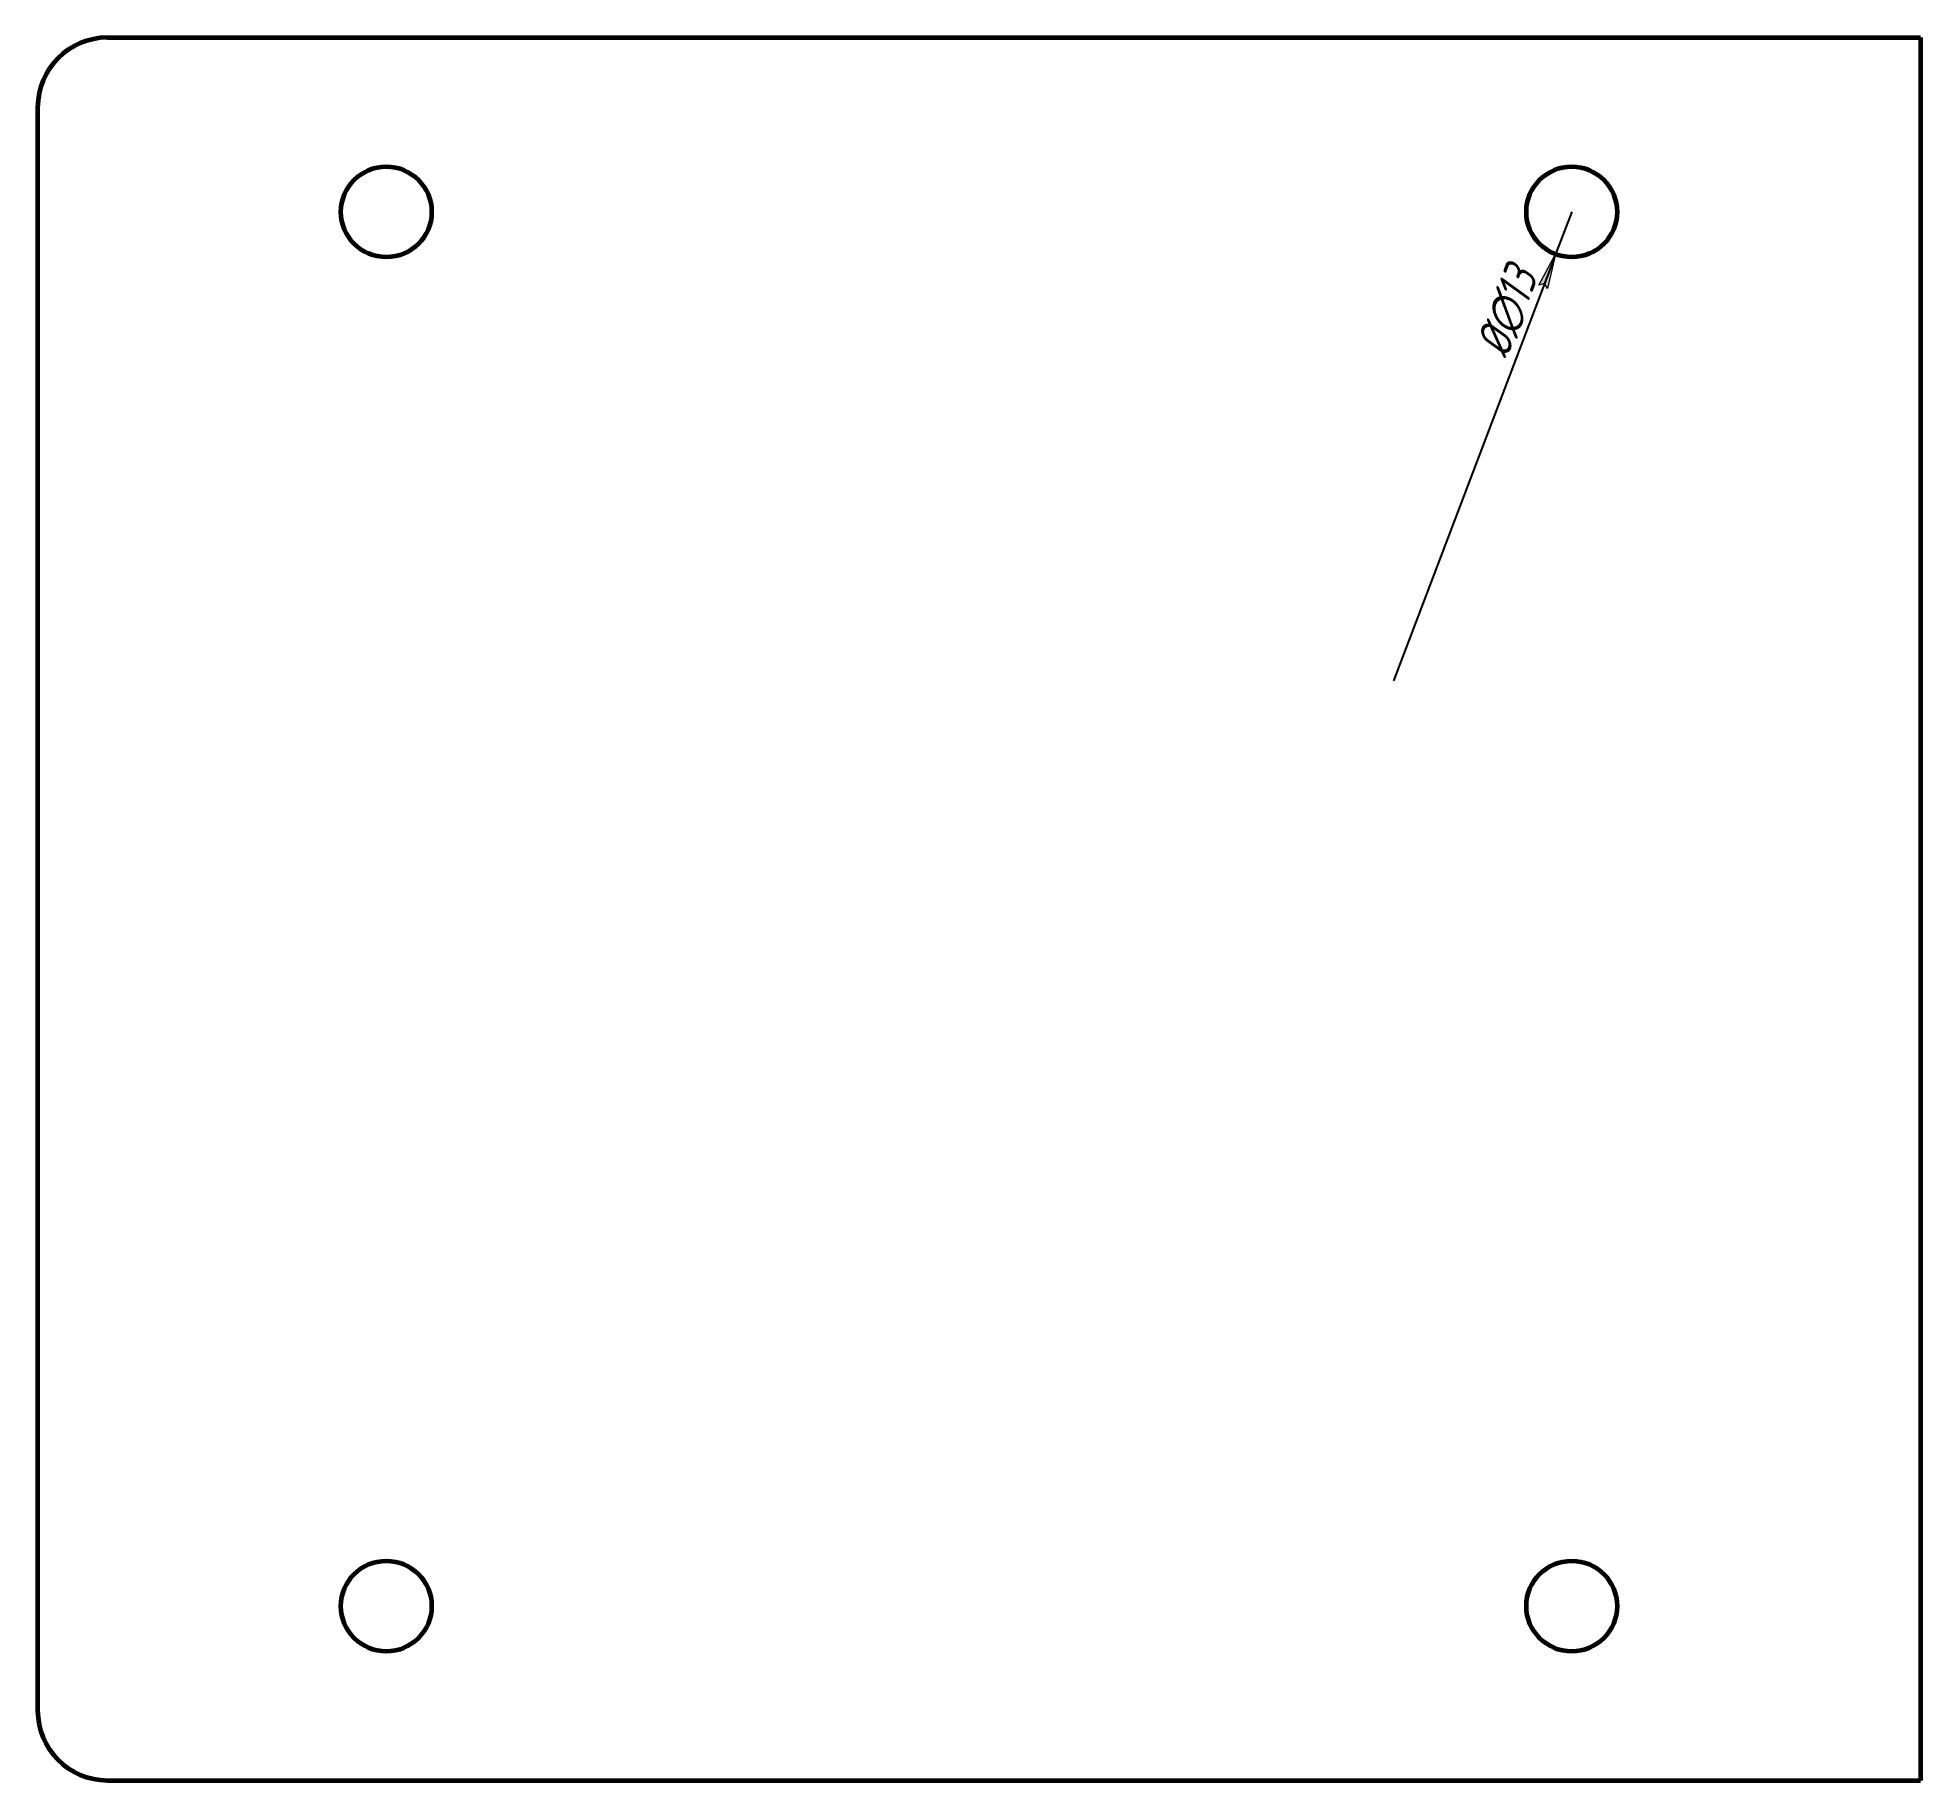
# Model space of a CAD drawing. Header units: millimetres. Extents: x -118 to 152, y -101 to 149.
import ezdxf

# ---------------------------------------------------------------- set-up
doc = ezdxf.new("R2010")
doc.units = ezdxf.units.MM
doc.linetypes.add('K5LT_BASIC', pattern=[0])
doc.linetypes.add('K5LT_THIN', pattern=[0])
doc.layers.add('Системный слой', color=7, linetype='Continuous')
doc.styles.add('KDIMTEXTSTYLE', font='GOST_AU.SHX', dxfattribs={"width": 0.96, "oblique": 15, "height": 5})
doc.dimstyles.new('KDIMSTYLE (1.00)', dxfattribs={"dimtxt": 5, "dimasz": 1, "dimexe": 2, "dimexo": 0, "dimgap": 1, "dimtad": 1, "dimtxsty": 'KDIMTEXTSTYLE', "dimsah": 1, "dimcen": 0, "dimdle": 1, "dimadec": 0, "dimazin": 0, "dimtfac": 0.667, "dimtmove": 0, "dimatfit": 3, "dimfxl": 1, "dimtvp": 1, "dimtolj": 1, "dimtzin": 0, "dimarcsym": 0})

# ---------------------------------------------------------------- blocks, each defined once
blk = doc.blocks.new('KDIMARROW_01')
at = {"layer": 'Системный слой'}
blk.add_hatch(color=0, dxfattribs=at).paths.add_polyline_path([(0, 0), (-5, 0.66), (-4.5, 0), (-5, -0.66)])
at = {"layer": 'Системный слой', "color": 0, "linetype": 'K5LT_THIN', "lineweight": 18}
for p, q in [((-4.5, 0), (-5, 0.66)), ((-5, 0.66), (0, 0)), ((0, 0), (-5, -0.66)), ((-5, -0.66), (-4.5, 0)), ((0, 0), (-1, 0))]:
    blk.add_line(p, q, dxfattribs=at)

msp = doc.modelspace()

# ---------------------------------------------------------------- linework, layer by layer
at = {"layer": 'Системный слой', "color": 5, "linetype": 'K5LT_BASIC', "lineweight": 60, "true_color": 0x0000ff}
for p, q in [((-107.712, 149.488), (152.288, 149.488)), ((152.288, 149.488), (152.288, -100.512)), ((-117.712, 139.488), (-117.712, -90.512)), ((-107.712, -100.512), (152.288, -100.512))]:
    msp.add_line(p, q, dxfattribs=at)
for centre in [(-67.712, 124.488), (102.288, 124.488), (-67.712, -75.512), (102.288, -75.512)]:
    msp.add_circle(centre, 6.5, dxfattribs=at)
for centre, start, end in [((-107.712, 139.488), 90, 180), ((-107.712, -90.512), 180, 270)]:
    msp.add_arc(centre, 10, start, end, dxfattribs=at)

# ---------------------------------------------------------------- dimensions: what is measured, and where the dimension line sits
at = {"layer": 'Системный слой', "color": 7}
msp.add_diameter_dim(center=(102.288, 124.488), radius=6.5, location=(96.345, 108.838), dimstyle='KDIMSTYLE (1.00)', override={"dimpost": '\\H5.0;\\W0.965;\\Q15;∅<>', "dimblk1": 'KDIMARROW_01', "dimblk2": 'KDIMARROW_01', "dimclrt": 7, "dimatfit": 2, "dimtolj": 1}, dxfattribs=at).render()

doc.saveas('drawing.dxf')
